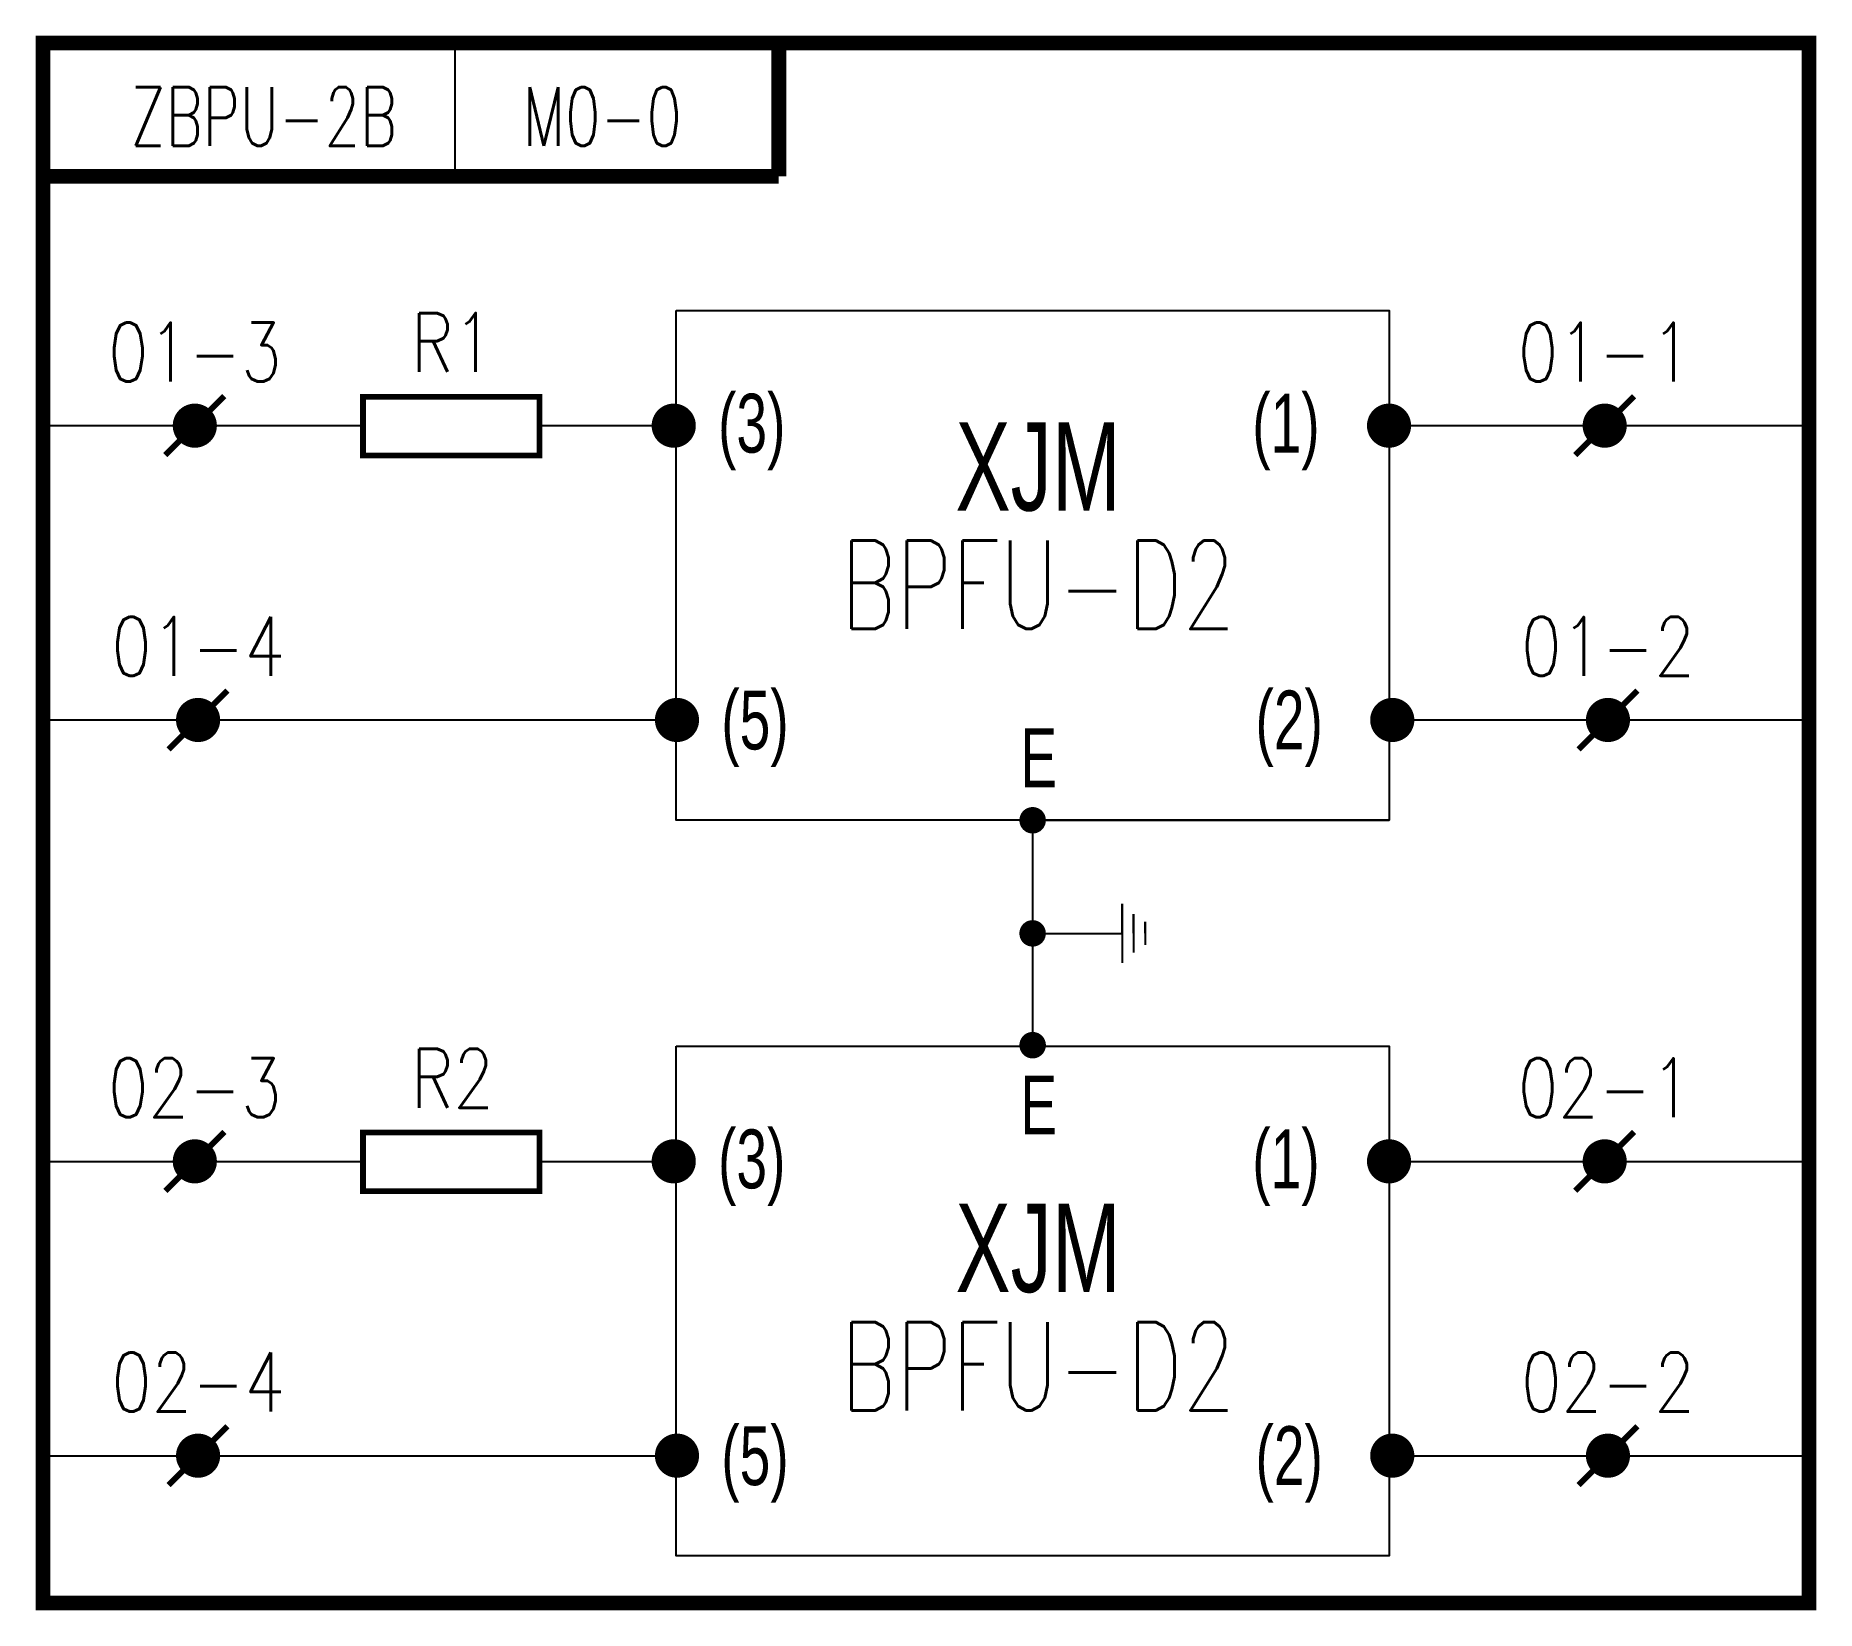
# Model space of a CAD drawing. Header units: millimetres. Extents: x -0.2 to 60.2, y -71.2 to -17.8.
import ezdxf
from ezdxf.enums import TextEntityAlignment as Align

# ---------------------------------------------------------------- set-up
doc = ezdxf.new("R2010")
doc.units = ezdxf.units.MM
doc.styles.add('HZ', font='TXT', dxfattribs={"width": 0.7, "bigfont": 'HZTXT'})

msp = doc.modelspace()

# ---------------------------------------------------------------- linework, layer by layer
for p, q in [((14, -22.531), (14, -18)), ((0, -31.001), (10.883, -31.001)), ((16.805, -31.001), (21.416, -31.001)), ((45.709, -31.001), (59.837, -31.001)), ((0, -41), (21.526, -41)), ((45.743, -41), (59.837, -41)), ((33.623, -44.408), (33.621, -52.091)), ((33.623, -44.408), (45.731, -44.408)), ((36.66, -47.25), (36.66, -49.25)), ((36.66, -48.25), (36.66, -47.25)), ((37.05, -47.599), (37.05, -48.9)), ((37.05, -48.246), (37.05, -47.599)), ((33.62, -48.25), (36.66, -48.25)), ((36.66, -48.25), (36.66, -49.25)), ((37.05, -48.253), (37.05, -48.9)), ((37.441, -47.857), (37.441, -48.642)), ((37.441, -48.243), (37.441, -47.857)), ((37.441, -48.257), (37.441, -48.642)), ((0, -55.995), (10.883, -55.995)), ((16.805, -55.995), (21.416, -55.995)), ((45.709, -55.995), (59.837, -55.995)), ((0, -65.994), (21.526, -65.994)), ((45.743, -65.994), (59.837, -65.994))]:
    msp.add_line(p, q)
for points, const_width in [([(0, -18), (0, -22.531), (25, -22.531)], 0.5), ([(0, -18), (25, -18), (25, -22.531)], 0.5), ([(4.159, -32.001), (6.159, -30.001)], 0.2), ([(52.059, -32.001), (54.059, -30.001)], 0.2), ([(4.27, -42), (6.27, -40)], 0.2), ([(52.169, -42), (54.169, -40)], 0.2), ([(4.159, -56.995), (6.159, -54.995)], 0.2), ([(52.059, -56.995), (54.059, -54.995)], 0.2), ([(4.27, -66.994), (6.27, -64.994)], 0.2), ([(52.169, -66.994), (54.169, -64.994)], 0.2)]:
    msp.add_lwpolyline(points, dxfattribs=dict(const_width=const_width))
for points, const_width in [([(60, -18), (60, -71), (0, -71), (0, -18)], 0.5), ([(13.869, -30.02), (10.869, -30.02), (10.869, -32.014), (16.869, -32.014), (16.869, -30.02)], 0.2), ([(13.869, -55.014), (10.869, -55.014), (10.869, -57.008), (16.869, -57.008), (16.869, -55.014)], 0.2)]:
    msp.add_lwpolyline(points, close=True, dxfattribs=dict(const_width=const_width))
for points in [[(21.514, -27.087), (45.731, -27.087), (45.731, -44.408), (21.514, -44.408)], [(21.514, -52.081), (45.731, -52.081), (45.731, -69.402), (21.514, -69.402)]]:
    msp.add_lwpolyline(points, close=True)
for points, const_width in [([(4.784, -31.001, 1), (5.534, -31.001, 1)], 0.75), ([(21.055, -31.001, 1), (21.805, -31.001, 1)], 0.75), ([(45.356, -31.001, 1), (46.106, -31.001, 1)], 0.75), ([(52.684, -31.001, 1), (53.434, -31.001, 1)], 0.75), ([(4.895, -41, 1), (5.645, -41, 1)], 0.75), ([(21.165, -41, 1), (21.915, -41, 1)], 0.75), ([(45.466, -41, 1), (46.216, -41, 1)], 0.75), ([(52.794, -41, 1), (53.544, -41, 1)], 0.75), ([(33.398, -44.408, 1), (33.848, -44.408, 1)], 0.45), ([(33.397, -48.25, 1), (33.847, -48.25, 1)], 0.45), ([(33.398, -52.048, 1), (33.848, -52.048, 1)], 0.45), ([(4.784, -55.995, 1), (5.534, -55.995, 1)], 0.75), ([(21.055, -55.995, 1), (21.805, -55.995, 1)], 0.75), ([(45.356, -55.995, 1), (46.106, -55.995, 1)], 0.75), ([(52.684, -55.995, 1), (53.434, -55.995, 1)], 0.75), ([(4.895, -65.994, 1), (5.645, -65.994, 1)], 0.75), ([(21.165, -65.994, 1), (21.915, -65.994, 1)], 0.75), ([(45.466, -65.994, 1), (46.216, -65.994, 1)], 0.75), ([(52.794, -65.994, 1), (53.544, -65.994, 1)], 0.75)]:
    msp.add_lwpolyline(points, format="xyb", close=True, dxfattribs=dict(const_width=const_width))

# ---------------------------------------------------------------- texts
at = {"color": 7, "style": 'HZ', "width": 0.7}
for s, height, p in [('ZBPU-2B', 2, (7.5, -20.5)), ('M0-0', 2, (19, -20.5)), ('BPFU-D2', 3, (33.809, -36.407)), ('BPFU-D2', 3, (33.809, -62.958))]:
    msp.add_text(s, height=height, dxfattribs=at).set_placement(p, align=Align.MIDDLE)
at = {"color": 7, "style": 'HZ', "width": 0.8}
for s, p in [('R1', (13.911, -29.177)), ('01-3', (5.159, -29.501)), ('01-1', (53.059, -29.501)), ('01-4', (5.27, -39.5)), ('01-2', (53.169, -39.5)), ('02-3', (5.159, -54.495)), ('R2', (13.911, -54.172)), ('02-1', (53.059, -54.495)), ('02-4', (5.27, -64.494)), ('02-2', (53.169, -64.494))]:
    msp.add_text(s, height=2, dxfattribs=at).set_placement(p, align=Align.CENTER)
at = {"color": 7, "width": 0.7}
for s, p in [('(3)', (22.936, -30.917)), ('(1)', (41.085, -30.917)), ('(5)', (23.046, -41)), ('(2)', (41.195, -41)), ('E', (33.207, -42.283)), ('E', (33.207, -54.079)), ('(3)', (22.936, -55.912)), ('(1)', (41.085, -55.912)), ('(5)', (23.046, -65.994)), ('(2)', (41.195, -65.994))]:
    msp.add_text(s, height=2, dxfattribs=at).set_placement(p, align=Align.MIDDLE_LEFT)
for p in [(33.809, -32.407), (33.809, -58.958)]:
    msp.add_text('XJM', height=3, dxfattribs=at).set_placement(p, align=Align.MIDDLE)

doc.saveas('drawing.dxf')
